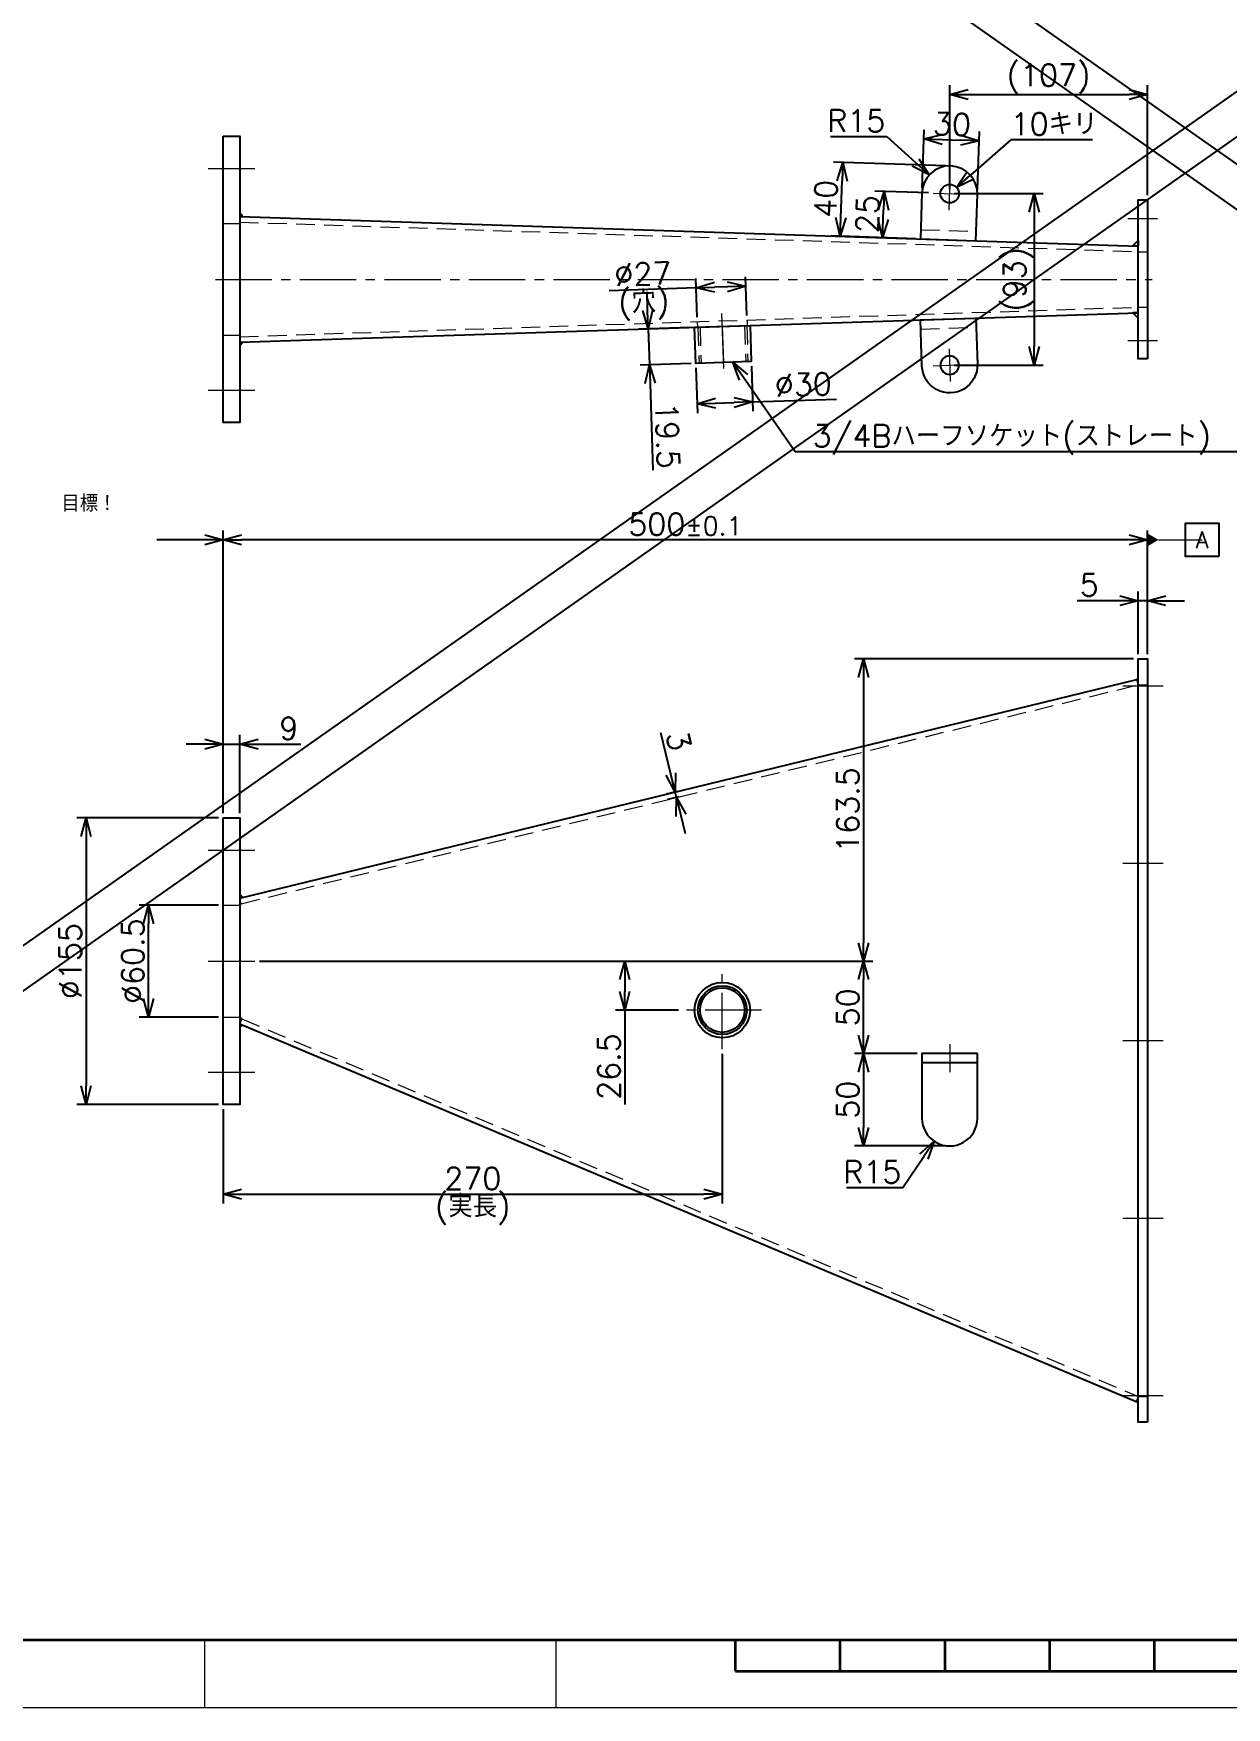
# Model space of a CAD drawing. Header units: millimetres. Extents: x -7 to 4834, y -34 to 1682.
# Drawn here: x 550 to 1195, y 0 to 906 of the extents above; entities that cross this region are included whole.
import ezdxf
from ezdxf import colors
from ezdxf.entities.mleader import LeaderData, LeaderLine
from ezdxf.enums import TextEntityAlignment as Align
from ezdxf.math import Vec2, Vec3

# ---------------------------------------------------------------- set-up
doc = ezdxf.new("R2010")
doc.units = ezdxf.units.MM
doc.header["$LTSCALE"] = 1.6
doc.header["$PDMODE"] = 99
doc.header["$PDSIZE"] = 1
doc.linetypes.add('CENTER2', pattern=[28.575, 19.05, -3.175, 3.175, -3.175])
doc.linetypes.add('HIDDEN', pattern=[9.525, 6.35, -3.175])
for name, color, linetype, lineweight in [('04_HIDDEN', 2, 'HIDDEN', 13), ('05_CENTER', 4, 'CENTER2', 13), ('08_DIM', 3, 'Continuous', 13), ('90_FRAME', 5, 'Continuous', 35)]:
    doc.layers.add(name, color=color, linetype=linetype, lineweight=lineweight)
doc.layers.add('10_DRAFT', color=8, linetype='Continuous', lineweight=0, plot=False)
doc.layers.add('91_BLANK', color=5, linetype='Continuous', lineweight=0, plot=False)
doc.styles.add('KSS_TXT', font='txt.shx', dxfattribs={"bigfont": 'extfont2.shx'})
doc.styles.get("Standard").update_dxf_attribs({"font": 'txt.shx', "bigfont": 'extfont2.shx'})
doc.dimstyles.new('KSS_DIM', dxfattribs={"dimscale": 4, "dimtxt": 3, "dimasz": 2.5, "dimexe": 1.25, "dimexo": 0.625, "dimtad": 1, "dimdsep": 46, "dimtxsty": 'KSS_TXT', "dimblk": 'OPEN30', "dimcen": 0, "dimazin": 2, "dimtfac": 0.75, "dimtmove": 0, "dimatfit": 3, "dimldrblk": 'OPEN30', "dimfxl": 1.25, "dimtolj": 1, "dimarcsym": 0})
doc.dimstyles.new('KSS_DIM$3', dxfattribs={"dimscale": 4, "dimtxt": 3, "dimasz": 2.5, "dimexe": 1.25, "dimexo": 0.625, "dimtad": 1, "dimtih": 1, "dimtoh": 1, "dimdsep": 46, "dimtxsty": 'KSS_TXT', "dimblk": 'OPEN30', "dimcen": 0, "dimazin": 2, "dimtfac": 0.75, "dimtofl": 0, "dimtmove": 0, "dimatfit": 3, "dimldrblk": 'OPEN30', "dimfxl": 1.25, "dimtolj": 1, "dimarcsym": 0})
doc.dimstyles.new('KSS_DIM$4', dxfattribs={"dimscale": 4, "dimtxt": 3, "dimasz": 2.5, "dimexe": 1.25, "dimexo": 0.625, "dimtad": 1, "dimtih": 1, "dimtoh": 1, "dimdsep": 46, "dimtxsty": 'KSS_TXT', "dimblk": 'OPEN30', "dimcen": 0, "dimse1": 1, "dimazin": 2, "dimtfac": 0.75, "dimtofl": 0, "dimtmove": 0, "dimatfit": 3, "dimldrblk": 'OPEN30', "dimfxl": 1.25, "dimtolj": 1, "dimarcsym": 0})

# ---------------------------------------------------------------- blocks, each defined once
blk = doc.blocks.new('AM_BALLOON1')
at = {"transparency": 16777216}
blk.add_circle((0, 0), 5, dxfattribs=at)
blk.add_attdef('B_NUMBER', text='', height=3, dxfattribs=at).set_placement((0, 0), align=Align.MIDDLE_CENTER)
blk = doc.blocks.new('_OPEN')
at = {"color": 0, "linetype": 'ByBlock'}
for p, q in [((-1, 0.167), (0, 0)), ((0, 0), (-1, -0.167)), ((0, 0), (-1, 0))]:
    blk.add_line(p, q, dxfattribs=at)
blk = doc.blocks.new('A$C4DCA1887')
at = {"color": 0}
for radius in [15, 13.22, 12.06]:
    blk.add_circle((0, 0), radius, dxfattribs=at)
at = {"layer": '05_CENTER'}
for p, q in [((0, -21.19), (0, 21.19)), ((21.19, 0), (-21.19, 0))]:
    blk.add_line(p, q, dxfattribs=at)
blk = doc.blocks.new('A$C30B32F76')
at = {"color": 0}
blk.add_line((-15, -12), (-45, -12), dxfattribs=at)
blk.add_lwpolyline([(-15, -7), (-45, -7), (-45, -42, 1.000008), (-15, -42)], format="xyb", close=True, dxfattribs=at)
at = {"layer": '05_CENTER'}
blk.add_line((-30, -2), (-30, -17), dxfattribs=at)
blk = doc.blocks.new('A$C091C3F56')
at = {"color": 0}
blk.add_lwpolyline([(-15, 0), (15, 0), (15, -19.5), (-15, -19.5)], close=True, dxfattribs=at)
at = {"layer": '04_HIDDEN'}
for p, q in [((-13.5, 3), (-13.5, 0)), ((-12.06, 0), (-12.06, -19.5)), ((13.22, 0), (13.22, -19.5)), ((13.5, 3), (13.5, 0)), ((-13.22, 0), (-13.22, -19.5)), ((12.06, 0), (12.06, -19.5))]:
    blk.add_line(p, q, dxfattribs=at)
at = {"layer": '05_CENTER'}
blk.add_line((0, -22.83), (0, 6.95), dxfattribs=at)
at = {"layer": '10_DRAFT'}
blk.add_line((0, 0), (0, -19.5), dxfattribs=at)
blk = doc.blocks.new('A$C09AF2F59')
at = {"color": 0}
blk.add_lwpolyline([(25, 15), (0, 15, 1), (0, -15), (25, -15)], format="xyb", close=True, dxfattribs=at)
blk.add_circle((0, 0), 5, dxfattribs=at)
at = {"layer": '04_HIDDEN'}
blk.add_line((20, -15), (20, 15), dxfattribs=at)
at = {"layer": '05_CENTER'}
for p, q in [((8.89, 0), (-8.89, 0)), ((0, -8.89), (0, 8.89))]:
    blk.add_line(p, q, dxfattribs=at)
blk = doc.blocks.new('_Open30')
at = {"color": 0, "linetype": 'ByBlock', "lineweight": -2}
for p, q in [((-1, 0.268), (0, 0)), ((0, 0), (-1, -0.268)), ((0, 0), (-1, 0))]:
    blk.add_line(p, q, dxfattribs=at)
blk = doc.blocks.new('*D195')
at = {"layer": '08_DIM', "color": 0, "lineweight": -2, "transparency": 16777216}
for p, q in [((649.92, 434.06), (607.06, 434.06)), ((612.06, 383.56), (612.06, 424.06)), ((649.92, 373.56), (607.06, 373.56))]:
    blk.add_line(p, q, dxfattribs=at)
at = {"layer": 'Defpoints', "color": 0, "transparency": 16777216}
for p in [(612.06, 434.06), (652.42, 434.06), (652.42, 373.56)]:
    blk.add_point(p, dxfattribs=at)
at = {"layer": '08_DIM', "color": 0, "lineweight": -2, "transparency": 16777216, "xscale": 10, "yscale": 10, "zscale": 10}
for p, rotation in [((612.06, 434.06), 90), ((612.06, 373.56), 270)]:
    blk.add_blockref('_Open30', p, dxfattribs=dict(at, rotation=rotation))
at = {"layer": '08_DIM', "color": 0, "transparency": 16777216, "insert": (603.56, 403.81), "char_height": 12, "attachment_point": 5, "rotation": 90, "style": 'KSS_TXT'}
blk.add_mtext('\\A1;%%C60.5', dxfattribs=at)
blk = doc.blocks.new('*D196')
at = {"layer": '08_DIM', "color": 0, "lineweight": -2, "transparency": 16777216}
for p, q in [((649.92, 481.31), (573.23, 481.31)), ((578.23, 471.31), (578.23, 336.31)), ((649.92, 326.31), (573.23, 326.31))]:
    blk.add_line(p, q, dxfattribs=at)
at = {"layer": 'Defpoints', "color": 0, "transparency": 16777216}
for p in [(652.42, 481.31), (578.23, 326.31), (652.42, 326.31)]:
    blk.add_point(p, dxfattribs=at)
at = {"layer": '08_DIM', "color": 0, "lineweight": -2, "transparency": 16777216, "xscale": 10, "yscale": 10, "zscale": 10}
for p, rotation in [((578.23, 481.31), 90), ((578.23, 326.31), 270)]:
    blk.add_blockref('_Open30', p, dxfattribs=dict(at, rotation=rotation))
at = {"layer": '08_DIM', "color": 0, "transparency": 16777216, "insert": (569.72, 403.81), "char_height": 12, "attachment_point": 5, "rotation": 90, "style": 'KSS_TXT'}
blk.add_mtext('\\A1;%%C155', dxfattribs=at)
blk = doc.blocks.new('*D197')
at = {"layer": '08_DIM', "color": 0, "lineweight": -2, "transparency": 16777216}
for p, q in [((652.42, 483.81), (652.42, 526.24)), ((661.42, 483.81), (661.42, 526.24)), ((642.42, 521.24), (632.42, 521.24)), ((652.42, 521.24), (661.42, 521.24)), ((671.42, 521.24), (694.42, 521.24))]:
    blk.add_line(p, q, dxfattribs=at)
at = {"layer": 'Defpoints', "color": 0, "transparency": 16777216}
for p in [(661.42, 521.24), (652.42, 481.31), (661.42, 481.31)]:
    blk.add_point(p, dxfattribs=at)
at = {"layer": '08_DIM', "color": 0, "lineweight": -2, "transparency": 16777216, "xscale": 10, "yscale": 10, "zscale": 10}
blk.add_blockref('_Open30', (652.42, 521.24), dxfattribs=at)
at = {"layer": '08_DIM', "color": 0, "lineweight": -2, "transparency": 16777216, "xscale": 10, "yscale": 10, "zscale": 10, "rotation": 180}
blk.add_blockref('_Open30', (661.42, 521.24), dxfattribs=at)
at = {"layer": '08_DIM', "color": 0, "transparency": 16777216, "insert": (687.92, 529.74), "char_height": 12, "attachment_point": 5, "style": 'KSS_TXT'}
blk.add_mtext('\\A1;9', dxfattribs=at)
blk = doc.blocks.new('*D198')
at = {"layer": '08_DIM', "color": 0, "lineweight": -2, "transparency": 16777216}
for p, q in [((1137.42, 598.83), (1114.42, 598.83)), ((1147.42, 569.81), (1147.42, 603.83)), ((1152.42, 598.83), (1147.42, 598.83)), ((1152.42, 569.81), (1152.42, 603.83)), ((1162.42, 598.83), (1172.42, 598.83))]:
    blk.add_line(p, q, dxfattribs=at)
at = {"layer": 'Defpoints', "color": 0, "transparency": 16777216}
for p in [(1147.42, 598.83), (1147.42, 567.31), (1152.42, 567.31)]:
    blk.add_point(p, dxfattribs=at)
at = {"layer": '08_DIM', "color": 0, "lineweight": -2, "transparency": 16777216, "xscale": 10, "yscale": 10, "zscale": 10}
blk.add_blockref('_Open30', (1147.42, 598.83), dxfattribs=at)
at = {"layer": '08_DIM', "color": 0, "lineweight": -2, "transparency": 16777216, "xscale": 10, "yscale": 10, "zscale": 10, "rotation": 180}
blk.add_blockref('_Open30', (1152.42, 598.83), dxfattribs=at)
at = {"layer": '08_DIM', "color": 0, "transparency": 16777216, "insert": (1120.92, 607.34), "char_height": 12, "attachment_point": 5, "style": 'KSS_TXT'}
blk.add_mtext('\\A1;5', dxfattribs=at)
blk = doc.blocks.new('*D199')
at = {"layer": '08_DIM', "color": 0, "lineweight": -2, "transparency": 16777216}
for p, q in [((652.42, 483.81), (652.42, 636.74)), ((1152.42, 569.81), (1152.42, 636.74)), ((1142.42, 631.74), (662.42, 631.74))]:
    blk.add_line(p, q, dxfattribs=at)
at = {"layer": 'Defpoints', "color": 0, "transparency": 16777216}
for p in [(652.42, 631.74), (1152.42, 567.31), (652.42, 481.31)]:
    blk.add_point(p, dxfattribs=at)
at = {"layer": '08_DIM', "color": 0, "lineweight": -2, "transparency": 16777216, "xscale": 10, "yscale": 10, "zscale": 10, "rotation": 180}
blk.add_blockref('_Open30', (652.42, 631.74), dxfattribs=at)
at = {"layer": '08_DIM', "color": 0, "lineweight": -2, "transparency": 16777216, "xscale": 10, "yscale": 10, "zscale": 10}
blk.add_blockref('_Open30', (1152.42, 631.74), dxfattribs=at)
at = {"layer": '08_DIM', "color": 0, "transparency": 16777216, "insert": (902.42, 640.25), "char_height": 12, "attachment_point": 5, "style": 'KSS_TXT'}
blk.add_mtext('500{\\H10.000000;%%p0.1}', dxfattribs=at)
blk = doc.blocks.new('*D200')
at = {"layer": '08_DIM', "color": 0, "lineweight": -2, "transparency": 16777216}
for p, q in [((672.04, 403.81), (874.61, 403.81)), ((869.61, 393.81), (869.61, 387.31)), ((898.73, 377.31), (864.61, 377.31)), ((869.61, 377.31), (869.61, 326.23))]:
    blk.add_line(p, q, dxfattribs=at)
at = {"layer": 'Defpoints', "color": 0, "transparency": 16777216}
for p in [(669.54, 403.81), (869.61, 377.31), (901.23, 377.31)]:
    blk.add_point(p, dxfattribs=at)
at = {"layer": '08_DIM', "color": 0, "lineweight": -2, "transparency": 16777216, "xscale": 10, "yscale": 10, "zscale": 10}
for p, rotation in [((869.61, 403.81), 90), ((869.61, 377.31), 270)]:
    blk.add_blockref('_Open30', p, dxfattribs=dict(at, rotation=rotation))
at = {"layer": '08_DIM', "color": 0, "transparency": 16777216, "insert": (861.11, 346.77), "char_height": 12, "attachment_point": 5, "rotation": 90, "style": 'KSS_TXT'}
blk.add_mtext('\\A1;26.5', dxfattribs=at)
blk = doc.blocks.new('*D201')
at = {"layer": '08_DIM', "color": 0, "lineweight": -2, "transparency": 16777216}
for p, q in [((672.04, 403.81), (1003.85, 403.81)), ((998.85, 363.81), (998.85, 393.81)), ((1027.92, 353.81), (993.85, 353.81))]:
    blk.add_line(p, q, dxfattribs=at)
at = {"layer": 'Defpoints', "color": 0, "transparency": 16777216}
for p in [(669.54, 403.81), (998.85, 403.81), (1030.42, 353.81)]:
    blk.add_point(p, dxfattribs=at)
at = {"layer": '08_DIM', "color": 0, "lineweight": -2, "transparency": 16777216, "xscale": 10, "yscale": 10, "zscale": 10}
for p, rotation in [((998.85, 403.81), 90), ((998.85, 353.81), 270)]:
    blk.add_blockref('_Open30', p, dxfattribs=dict(at, rotation=rotation))
at = {"layer": '08_DIM', "color": 0, "transparency": 16777216, "insert": (990.34, 378.81), "char_height": 12, "attachment_point": 5, "rotation": 90, "style": 'KSS_TXT'}
blk.add_mtext('\\A1;50', dxfattribs=at)
blk = doc.blocks.new('*D206')
at = {"layer": '08_DIM', "color": 0, "lineweight": -2, "transparency": 16777216}
for p, q in [((1034.04, 819.44), (1004.91, 820.4)), ((1009.41, 805.24), (1009.57, 810.24)), ((1027.11, 794.65), (1004.08, 795.41))]:
    blk.add_line(p, q, dxfattribs=at)
at = {"layer": 'Defpoints', "color": 0, "transparency": 16777216}
for p in [(1009.9, 820.23), (1036.53, 819.36), (1029.61, 794.57)]:
    blk.add_point(p, dxfattribs=at)
at = {"layer": '08_DIM', "color": 0, "lineweight": -2, "transparency": 16777216, "xscale": 10, "yscale": 10, "zscale": 10}
for p, rotation in [((1009.9, 820.23), 88.11303740316), ((1009.08, 795.25), 268.11303740316)]:
    blk.add_blockref('_Open30', p, dxfattribs=dict(at, rotation=rotation))
at = {"layer": '08_DIM', "color": 0, "transparency": 16777216, "insert": (1000.99, 808.02), "char_height": 12, "attachment_point": 5, "rotation": 88.11304, "style": 'KSS_TXT'}
blk.add_mtext('\\A1;25', dxfattribs=at)
blk = doc.blocks.new('*D207')
at = {"layer": '08_DIM', "color": 0, "lineweight": -2, "transparency": 16777216}
for p, q in [((1030.51, 822.06), (1031.55, 853.63)), ((1060.5, 821.07), (1061.54, 852.64)), ((1041.38, 848.31), (1051.38, 847.98))]:
    blk.add_line(p, q, dxfattribs=at)
at = {"layer": 'Defpoints', "color": 0, "transparency": 16777216}
for p in [(1061.37, 847.65), (1030.43, 819.56), (1060.41, 818.57)]:
    blk.add_point(p, dxfattribs=at)
at = {"layer": '08_DIM', "color": 0, "lineweight": -2, "transparency": 16777216, "xscale": 10, "yscale": 10, "zscale": 10}
for p, rotation in [((1031.39, 848.63), 178.1130374031708), ((1061.37, 847.65), 358.1130374031709)]:
    blk.add_blockref('_Open30', p, dxfattribs=dict(at, rotation=rotation))
at = {"layer": '08_DIM', "color": 0, "transparency": 16777216, "insert": (1046.66, 856.64), "char_height": 12, "attachment_point": 5, "rotation": 358.11304, "style": 'KSS_TXT'}
blk.add_mtext('\\A1;30', dxfattribs=at)
blk = doc.blocks.new('*D208')
at = {"layer": '08_DIM', "color": 0, "lineweight": -2, "transparency": 16777216}
for p, q in [((908.15, 724.74), (908.96, 700.36)), ((938.14, 725.73), (938.94, 701.35)), ((938.78, 706.34), (984.25, 707.84)), ((918.79, 705.68), (928.78, 706.01))]:
    blk.add_line(p, q, dxfattribs=at)
at = {"layer": 'Defpoints', "color": 0, "transparency": 16777216}
for p in [(908.07, 727.24), (938.06, 728.23), (938.78, 706.34)]:
    blk.add_point(p, dxfattribs=at)
at = {"layer": '08_DIM', "color": 0, "lineweight": -2, "transparency": 16777216, "xscale": 10, "yscale": 10, "zscale": 10}
for p, rotation in [((908.79, 705.35), 181.8869625968231), ((938.78, 706.34), 1.886962596823151)]:
    blk.add_blockref('_Open30', p, dxfattribs=dict(at, rotation=rotation))
at = {"layer": '08_DIM', "color": 0, "transparency": 16777216, "insert": (966.23, 715.75), "char_height": 12, "attachment_point": 5, "rotation": 1.88696, "style": 'KSS_TXT'}
blk.add_mtext('\\A1;%%C30', dxfattribs=at)
blk = doc.blocks.new('*D209')
at = {"layer": '08_DIM', "color": 0, "lineweight": -2, "transparency": 16777216}
for p, q in [((882.03, 755.9), (881.71, 765.9)), ((904.93, 746.65), (877.37, 745.74)), ((882.36, 745.91), (883.01, 726.42)), ((905.57, 727.16), (878.01, 726.25)), ((883.34, 716.42), (884.88, 669.44))]:
    blk.add_line(p, q, dxfattribs=at)
at = {"layer": 'Defpoints', "color": 0, "transparency": 16777216}
for p in [(907.43, 746.73), (883.01, 726.42), (908.07, 727.24)]:
    blk.add_point(p, dxfattribs=at)
at = {"layer": '08_DIM', "color": 0, "lineweight": -2, "transparency": 16777216, "xscale": 10, "yscale": 10, "zscale": 10}
for p, rotation in [((882.36, 745.91), 271.8869625968238), ((883.01, 726.42), 91.88696259682375)]:
    blk.add_blockref('_Open30', p, dxfattribs=dict(at, rotation=rotation))
at = {"layer": '08_DIM', "color": 0, "transparency": 16777216, "insert": (892.78, 688.22), "char_height": 12, "attachment_point": 5, "rotation": 271.88696, "style": 'KSS_TXT'}
blk.add_mtext('\\A1;19.5', dxfattribs=at)
blk = doc.blocks.new('*D210')
at = {"layer": '08_DIM', "color": 0, "lineweight": -2, "transparency": 16777216}
for p, q in [((980.9, 849.96), (1011.4, 849.96)), ((1011.4, 849.96), (1026.91, 835.87))]:
    blk.add_line(p, q, dxfattribs=at)
at = {"layer": 'Defpoints', "color": 0, "transparency": 16777216}
for p in [(1034.32, 829.15), (1045.42, 819.06)]:
    blk.add_point(p, dxfattribs=at)
at = {"layer": '08_DIM', "color": 0, "lineweight": -2, "transparency": 16777216, "xscale": 10, "yscale": 10, "zscale": 10, "rotation": 317.7571067361602}
blk.add_blockref('_Open30', (1034.32, 829.15), dxfattribs=at)
at = {"layer": '08_DIM', "color": 0, "transparency": 16777216, "insert": (994.9, 858.47), "char_height": 12, "attachment_point": 5, "style": 'KSS_TXT'}
blk.add_mtext('\\A1;R15', dxfattribs=at)
blk = doc.blocks.new('*D211')
at = {"layer": '08_DIM', "color": 0, "lineweight": -2, "transparency": 16777216}
for p, q in [((1078.54, 848.23), (1056.68, 828.98)), ((1122.64, 848.23), (1078.54, 848.23))]:
    blk.add_line(p, q, dxfattribs=at)
at = {"layer": 'Defpoints', "color": 0, "transparency": 16777216}
for p in [(1041.67, 815.76), (1049.17, 822.37)]:
    blk.add_point(p, dxfattribs=at)
at = {"layer": '08_DIM', "color": 0, "lineweight": -2, "transparency": 16777216, "xscale": 10, "yscale": 10, "zscale": 10, "rotation": 221.3760241394771}
blk.add_blockref('_Open30', (1049.17, 822.37), dxfattribs=at)
at = {"layer": '08_DIM', "color": 0, "transparency": 16777216, "insert": (1101.84, 856.73), "char_height": 12, "attachment_point": 5, "style": 'KSS_TXT'}
blk.add_mtext('\\A1;10キリ', dxfattribs=at)
blk = doc.blocks.new('*D212')
at = {"layer": '08_DIM', "color": 0, "lineweight": -2, "transparency": 16777216}
for p, q in [((922.42, 353.62), (922.42, 272.73)), ((652.42, 323.81), (652.42, 272.73)), ((662.42, 277.73), (912.42, 277.73))]:
    blk.add_line(p, q, dxfattribs=at)
at = {"layer": 'Defpoints', "color": 0, "transparency": 16777216}
for p in [(922.42, 356.12), (652.42, 326.31), (922.42, 277.73)]:
    blk.add_point(p, dxfattribs=at)
at = {"layer": '08_DIM', "color": 0, "lineweight": -2, "transparency": 16777216, "xscale": 10, "yscale": 10, "zscale": 10, "rotation": 180}
blk.add_blockref('_Open30', (652.42, 277.73), dxfattribs=at)
at = {"layer": '08_DIM', "color": 0, "lineweight": -2, "transparency": 16777216, "xscale": 10, "yscale": 10, "zscale": 10}
blk.add_blockref('_Open30', (922.42, 277.73), dxfattribs=at)
at = {"layer": '08_DIM', "color": 0, "transparency": 16777216, "char_height": 12, "attachment_point": 5, "style": 'KSS_TXT'}
for s, insert in [('\\A1;270', (787.42, 286.23)), ('\\A1;(実長)', (787.42, 269.23))]:
    blk.add_mtext(s, dxfattribs=dict(at, insert=insert))
blk = doc.blocks.new('*D213')
at = {"layer": '08_DIM', "color": 0, "lineweight": -2, "transparency": 16777216}
for p, q in [((1027.92, 353.81), (993.85, 353.81)), ((998.85, 343.81), (998.85, 313.81)), ((1042.92, 303.81), (993.85, 303.81))]:
    blk.add_line(p, q, dxfattribs=at)
at = {"layer": 'Defpoints', "color": 0, "transparency": 16777216}
for p in [(1030.42, 353.81), (998.85, 303.81), (1045.42, 303.81)]:
    blk.add_point(p, dxfattribs=at)
at = {"layer": '08_DIM', "color": 0, "lineweight": -2, "transparency": 16777216, "xscale": 10, "yscale": 10, "zscale": 10}
for p, rotation in [((998.85, 353.81), 90), ((998.85, 303.81), 270)]:
    blk.add_blockref('_Open30', p, dxfattribs=dict(at, rotation=rotation))
at = {"layer": '08_DIM', "color": 0, "transparency": 16777216, "insert": (990.34, 328.81), "char_height": 12, "attachment_point": 5, "rotation": 90, "style": 'KSS_TXT'}
blk.add_mtext('\\A1;50', dxfattribs=at)
blk = doc.blocks.new('*D223')
at = {"layer": '08_DIM', "color": 0, "lineweight": -2, "transparency": 16777216}
for p, q in [((894.57, 505), (889.11, 527.34)), ((898.16, 495.58), (892.09, 494.1)), ((898.87, 492.67), (892.8, 491.18)), ((897.66, 492.37), (896.95, 495.28)), ((900.03, 482.65), (902.41, 472.94))]:
    blk.add_line(p, q, dxfattribs=at)
at = {"layer": 'Defpoints', "color": 0, "transparency": 16777216}
for p in [(896.95, 495.28), (900.59, 496.17), (901.3, 493.26)]:
    blk.add_point(p, dxfattribs=at)
at = {"layer": '08_DIM', "color": 0, "lineweight": -2, "transparency": 16777216, "xscale": 10, "yscale": 10, "zscale": 10}
for p, rotation in [((896.95, 495.28), 283.7399272601151), ((897.66, 492.37), 103.7399272601151)]:
    blk.add_blockref('_Open30', p, dxfattribs=dict(at, rotation=rotation))
at = {"layer": '08_DIM', "color": 0, "transparency": 16777216, "insert": (898.91, 523.04), "char_height": 12, "attachment_point": 5, "rotation": 283.73993, "style": 'KSS_TXT'}
blk.add_mtext('\\A1;3', dxfattribs=at)
blk = doc.blocks.new('*D224')
at = {"layer": '08_DIM', "color": 0, "lineweight": -2, "transparency": 16777216}
for p, q in [((1045.42, 821.56), (1045.42, 877.68)), ((1055.42, 872.68), (1142.42, 872.68)), ((1152.42, 818.16), (1152.42, 877.68))]:
    blk.add_line(p, q, dxfattribs=at)
at = {"layer": 'Defpoints', "color": 0, "transparency": 16777216}
for p in [(1152.42, 872.68), (1045.42, 819.06), (1152.42, 815.66)]:
    blk.add_point(p, dxfattribs=at)
at = {"layer": '08_DIM', "color": 0, "lineweight": -2, "transparency": 16777216, "xscale": 10, "yscale": 10, "zscale": 10, "rotation": 180}
blk.add_blockref('_Open30', (1045.42, 872.68), dxfattribs=at)
at = {"layer": '08_DIM', "color": 0, "lineweight": -2, "transparency": 16777216, "xscale": 10, "yscale": 10, "zscale": 10}
blk.add_blockref('_Open30', (1152.42, 872.68), dxfattribs=at)
at = {"layer": '08_DIM', "color": 0, "transparency": 16777216, "insert": (1098.92, 881.18), "char_height": 12, "attachment_point": 5, "style": 'KSS_TXT'}
blk.add_mtext('\\A1;(107)', dxfattribs=at)
blk = doc.blocks.new('*D225')
at = {"layer": '08_DIM', "color": 0, "lineweight": -2, "transparency": 16777216}
for p, q in [((1047.92, 819.06), (1096.06, 819.06)), ((1091.06, 809.06), (1091.06, 736.27)), ((1047.92, 726.27), (1096.06, 726.27))]:
    blk.add_line(p, q, dxfattribs=at)
at = {"layer": 'Defpoints', "color": 0, "transparency": 16777216}
for p in [(1045.42, 819.06), (1045.42, 726.27), (1091.06, 726.27)]:
    blk.add_point(p, dxfattribs=at)
at = {"layer": '08_DIM', "color": 0, "lineweight": -2, "transparency": 16777216, "xscale": 10, "yscale": 10, "zscale": 10}
for p, rotation in [((1091.06, 819.06), 90), ((1091.06, 726.27), 270)]:
    blk.add_blockref('_Open30', p, dxfattribs=dict(at, rotation=rotation))
at = {"layer": '08_DIM', "color": 0, "transparency": 16777216, "insert": (1082.56, 772.66), "char_height": 12, "attachment_point": 5, "rotation": 90, "style": 'KSS_TXT'}
blk.add_mtext('\\A1;(93)', dxfattribs=at)
blk = doc.blocks.new('*D227')
at = {"layer": '08_DIM', "color": 0, "lineweight": -2, "transparency": 16777216}
for p, q in [((908.75, 752.28), (908.06, 773.07)), ((935.73, 753.17), (935.05, 773.96)), ((908.23, 768.07), (861.25, 766.52)), ((925.22, 768.63), (918.22, 768.4))]:
    blk.add_line(p, q, dxfattribs=at)
at = {"layer": 'Defpoints', "color": 0, "transparency": 16777216}
for p in [(908.23, 768.07), (908.83, 749.78), (935.82, 750.67)]:
    blk.add_point(p, dxfattribs=at)
at = {"layer": '08_DIM', "color": 0, "lineweight": -2, "transparency": 16777216, "xscale": 10, "yscale": 10, "zscale": 10}
for p, rotation in [((908.23, 768.07), 181.8869625968305), ((935.21, 768.96), 1.886962596830469)]:
    blk.add_blockref('_Open30', p, dxfattribs=dict(at, rotation=rotation))
at = {"layer": '08_DIM', "color": 0, "transparency": 16777216, "char_height": 12, "attachment_point": 5, "rotation": 1.88696, "style": 'KSS_TXT'}
for s, insert in [('\\A1;%%C27', (879.46, 775.63)), ('\\A1;(穴)', (880.02, 758.64))]:
    blk.add_mtext(s, dxfattribs=dict(at, insert=insert))
blk = doc.blocks.new('*D228')
at = {"layer": '08_DIM', "color": 0, "lineweight": -2, "transparency": 16777216}
for p, q in [((1020.04, 281.27), (1031.42, 298.1)), ((989.54, 281.27), (1020.04, 281.27))]:
    blk.add_line(p, q, dxfattribs=at)
at = {"layer": 'Defpoints', "color": 0, "transparency": 16777216}
for p in [(1045.42, 318.81), (1037.02, 306.39)]:
    blk.add_point(p, dxfattribs=at)
at = {"layer": '08_DIM', "color": 0, "lineweight": -2, "transparency": 16777216, "xscale": 10, "yscale": 10, "zscale": 10, "rotation": 55.93760799503116}
blk.add_blockref('_Open30', (1037.02, 306.39), dxfattribs=at)
at = {"layer": '08_DIM', "color": 0, "transparency": 16777216, "insert": (1003.54, 289.78), "char_height": 12, "attachment_point": 5, "style": 'KSS_TXT'}
blk.add_mtext('\\A1;R15', dxfattribs=at)
blk = doc.blocks.new('AM_DATUM')
at = {"transparency": 16777216}
blk.add_lwpolyline([(3, -3), (-3, -3), (-3, 3), (3, 3)], close=True, dxfattribs=at)
blk.add_attdef('DATUM', text='', height=3, dxfattribs=at).set_placement((0, 0), align=Align.MIDDLE)
blk = doc.blocks.new('_DatumFilled')
at = {"color": 0, "linetype": 'ByBlock'}
blk.add_solid([(0, 0.58), (-1, 0), (0, -0.58)], dxfattribs=at)
blk = doc.blocks.new('*D233')
at = {"layer": '08_DIM', "color": 0, "lineweight": -2, "transparency": 16777216}
for p, q in [((1144.92, 567.31), (993.85, 567.31)), ((998.85, 557.31), (998.85, 413.81)), ((672.04, 403.81), (1003.85, 403.81))]:
    blk.add_line(p, q, dxfattribs=at)
at = {"layer": 'Defpoints', "color": 0, "transparency": 16777216}
for p in [(1147.42, 567.31), (669.54, 403.81), (998.85, 403.81)]:
    blk.add_point(p, dxfattribs=at)
at = {"layer": '08_DIM', "color": 0, "lineweight": -2, "transparency": 16777216, "xscale": 10, "yscale": 10, "zscale": 10}
for p, rotation in [((998.85, 567.31), 90), ((998.85, 403.81), 270)]:
    blk.add_blockref('_Open30', p, dxfattribs=dict(at, rotation=rotation))
at = {"layer": '08_DIM', "color": 0, "transparency": 16777216, "insert": (990.34, 485.56), "char_height": 12, "attachment_point": 5, "rotation": 90, "style": 'KSS_TXT'}
blk.add_mtext('\\A1;163.5', dxfattribs=at)
blk = doc.blocks.new('*D234')
at = {"layer": '08_DIM', "color": 0, "lineweight": -2, "transparency": 16777216}
for p, q in [((1043.42, 834.14), (982.55, 836.14)), ((986.55, 805.99), (987.21, 825.98)), ((1027.11, 794.65), (981.23, 796.16))]:
    blk.add_line(p, q, dxfattribs=at)
at = {"layer": 'Defpoints', "color": 0, "transparency": 16777216}
for p in [(987.54, 835.98), (1045.92, 834.05), (1029.61, 794.57)]:
    blk.add_point(p, dxfattribs=at)
at = {"layer": '08_DIM', "color": 0, "lineweight": -2, "transparency": 16777216, "xscale": 10, "yscale": 10, "zscale": 10}
for p, rotation in [((987.54, 835.98), 88.11303740316009), ((986.23, 796), 268.1130374031601)]:
    blk.add_blockref('_Open30', p, dxfattribs=dict(at, rotation=rotation))
at = {"layer": '08_DIM', "color": 0, "transparency": 16777216, "insert": (978.39, 816.27), "char_height": 12, "attachment_point": 5, "rotation": 88.11304, "style": 'KSS_TXT'}
blk.add_mtext('\\A1;40', dxfattribs=at)

msp = doc.modelspace()

# ---------------------------------------------------------------- linework, layer by layer
for p, q in [((-3.369, 1682.424), (2348.722, 26.932)), ((2348.722, 1682.424), (-3.369, 26.932)), ((2345.353, 1655.492), (-6.737, 0)), ((0, 1655.492), (2352.09, 0))]:
    msp.add_line(p, q)
at = {"color": 0}
for p, q in [((661.517, 806.664), (1147.422, 790.689)), ((661.517, 738.664), (1147.422, 754.64)), ((661.422, 437.813), (1146.71, 556.227)), ((661.423, 369.812), (1146.256, 165.549))]:
    msp.add_line(p, q, dxfattribs=at)
for points in [[(652.422, 850.164), (661.422, 850.164), (661.422, 695.164), (652.422, 695.164)], [(1152.422, 729.664), (1147.422, 729.664), (1147.422, 815.664), (1152.422, 815.664)], [(1152.422, 154.313), (1147.422, 154.313), (1147.422, 567.313), (1152.422, 567.313)], [(652.422, 481.313), (661.422, 481.313), (661.422, 326.313), (652.422, 326.313)]]:
    msp.add_lwpolyline(points, close=True, dxfattribs=at)
at = {"color": 3}
for points in [[(1147.422, 790.689), (1144.434, 790.787), (1144.434, 790.787), (1147.422, 793.689)], [(1147.422, 754.64), (1144.434, 754.541), (1144.434, 754.541), (1147.422, 751.64)]]:
    msp.add_lwpolyline(points, close=True, dxfattribs=at)
for centre, radius, start, end in [((661.443, 806.452), 1.441, 6.662299, 90.805413), ((661.443, 738.876), 1.441, 269.194587, 353.337701), ((1148.171, 551.572), 4.879, 98.831083, 107.430976), ((661.422, 437.813), 1.5, 13.858203, 90), ((660.673, 439.554), 4.879, 278.831083, 287.430976), ((660.512, 368.025), 5.003, 65.456413, 79.515628), ((661.422, 369.999), 1.5, 270, 330.566514), ((1148.332, 170.098), 5.001, 245.46365, 259.516964)]:
    msp.add_arc(centre, radius, start, end, dxfattribs=at)
at = {"layer": '04_HIDDEN'}
for p, q in [((661.517, 806.664), (661.422, 803.666)), ((652.422, 802.914), (661.422, 802.914)), ((661.422, 803.666), (1147.328, 787.69)), ((1147.422, 790.689), (1147.328, 787.69)), ((1147.422, 787.664), (1152.422, 787.664)), ((661.422, 741.663), (1147.328, 757.638)), ((1147.422, 754.64), (1147.328, 757.638)), ((1147.422, 757.664), (1152.422, 757.664)), ((652.422, 742.414), (661.422, 742.414)), ((661.517, 738.664), (661.422, 741.663)), ((662.135, 434.898), (1147.422, 553.313)), ((1147.422, 553.313), (1146.71, 556.227)), ((1147.422, 553.313), (1152.422, 553.313)), ((662.135, 434.898), (661.422, 437.813)), ((652.422, 434.063), (661.422, 434.063)), ((652.422, 373.563), (661.422, 373.563)), ((662.59, 372.576), (661.422, 369.813)), ((662.59, 372.576), (1147.422, 168.313)), ((1147.422, 168.313), (1146.256, 165.549)), ((1147.422, 168.313), (1152.422, 168.313))]:
    msp.add_line(p, q, dxfattribs=at)
at = {"layer": '05_CENTER'}
for p, q in [((644.268, 832.664), (669.543, 832.664)), ((1141.785, 805.664), (1157.912, 805.664)), ((648.195, 772.664), (1154.887, 772.664)), ((1141.785, 739.664), (1157.912, 739.664)), ((644.268, 712.664), (669.543, 712.664)), ((1139.037, 552.813), (1160.895, 552.813)), ((644.268, 463.813), (669.543, 463.813)), ((1139.037, 456.813), (1160.895, 456.813)), ((644.268, 403.813), (669.543, 403.813)), ((1139.037, 360.813), (1160.895, 360.813)), ((644.268, 343.813), (669.543, 343.813)), ((1139.037, 264.813), (1160.895, 264.813)), ((1139.037, 168.813), (1160.895, 168.813))]:
    msp.add_line(p, q, dxfattribs=at)
at = {"layer": '90_FRAME', "color": 4, "lineweight": 13}
for p, q in [((642.528, 0), (642.528, 36.647)), ((832.619, 0), (832.619, 36.647))]:
    msp.add_line(p, q, dxfattribs=at)
at = {"layer": '90_FRAME'}
for p, q in [((929.632, 19.657), (929.632, 36.647)), ((986.266, 19.657), (986.266, 36.647)), ((1042.899, 19.657), (1042.899, 36.647)), ((1099.533, 19.657), (1099.533, 36.647)), ((1156.167, 19.657), (1156.167, 36.647)), ((929.632, 19.657), (1495.969, 19.657))]:
    msp.add_line(p, q, dxfattribs=at)
msp.add_lwpolyline([(110.322, 36.647), (2315.279, 36.647), (2315.279, 1613), (110.322, 1613)], close=True, dxfattribs=at)
at = {"layer": '91_BLANK'}
msp.add_lwpolyline([(0, 0), (2352.09, 0), (2352.09, 1655.492), (0, 1655.492)], close=True, dxfattribs=at)

# ---------------------------------------------------------------- block references
for name, p, rotation in [('A$C09AF2F59', (1045.422, 819.063), 268.1130373985578), ('A$C091C3F56', (922.422, 747.227), 1.886962596826823)]:
    msp.add_blockref(name, p, dxfattribs=dict(rotation=rotation))
at = {"xscale": -1, "rotation": 271.8869626014422}
msp.add_blockref('A$C09AF2F59', (1045.422, 726.266), dxfattribs=at)
msp.add_blockref('A$C4DCA1887', (922.422, 377.313))
at = {"color": 0}
msp.add_blockref('A$C30B32F76', (1075.422, 360.813), dxfattribs=at)

# ---------------------------------------------------------------- texts
at = {"layer": '08_DIM', "style": 'KSS_TXT'}
msp.add_text('目標！', height=9, dxfattribs=at).set_placement((564.963, 647.014))

# ---------------------------------------------------------------- dimensions: what is measured, and where the dimension line sits
at = {"layer": '08_DIM'}
dim = msp.add_linear_dim(base=(1152.422, 872.677), p1=(1045.422, 819.063), p2=(1152.422, 815.664), text='(<>)', dimstyle='KSS_DIM', override={"dimarcsym": 1}, dxfattribs=at)
dim.commit()
dim.dimension.update_dxf_attribs({"geometry": '*D224', "text_midpoint": (1098.922, 881.177)})
for center, mpoint, picture, middle in [((1045.422, 819.063), (1034.318, 829.147), '*D210', (994.898, 849.96)), ((1045.422, 318.813), (1037.021, 306.386), '*D228', (1003.539, 281.269))]:
    dim = msp.add_radius_dim(center=center, mpoint=mpoint, dimstyle='KSS_DIM$4', override={"dimpost": 'R<>', "dimarcsym": 1}, dxfattribs=at)
    dim.commit()
    dim.dimension.update_dxf_attribs({"geometry": picture, "text_midpoint": middle, "dimtype": 164})
for base, p1, p2, angle, picture, middle in [((1061.372, 847.647), (1030.43, 819.557), (1060.414, 818.569), 358.113037, '*D207', (1046.66, 856.636)), ((987.542, 835.978), (1029.607, 794.57), (1045.916, 834.055), 88.113037, '*D234', (978.388, 816.268)), ((1009.903, 820.233), (1029.607, 794.57), (1036.534, 819.355), 88.113037, '*D206', (1000.987, 808.02)), ((883.006, 726.418), (907.43, 746.733), (908.073, 727.244), 91.886963, '*D209', (892.778, 688.216)), ((998.846, 403.813), (1147.422, 567.313), (669.543, 403.813), 90, '*D233', (990.338, 485.563)), ((896.947, 495.283), (901.303, 493.259), (900.59, 496.173), 283.739927, '*D223', (898.91, 523.043)), ((869.614, 377.313), (669.543, 403.813), (901.232, 377.313), 90, '*D200', (861.106, 346.771)), ((998.846, 403.813), (1030.422, 353.813), (669.543, 403.813), 90, '*D201', (990.338, 378.813)), ((998.846, 303.813), (1030.422, 353.813), (1045.422, 303.813), 90, '*D213', (990.338, 328.813))]:
    dim = msp.add_linear_dim(base=base, p1=p1, p2=p2, angle=angle, dimstyle='KSS_DIM', override={"dimarcsym": 1}, dxfattribs=at)
    dim.commit()
    dim.dimension.update_dxf_attribs({"geometry": picture, "text_midpoint": middle})
dim = msp.add_diameter_dim_2p(p1=(1041.67, 815.758), p2=(1049.174, 822.368), text='<>キリ', dimstyle='KSS_DIM$3', override={"dimpost": '<>', "dimtix": 1, "dimarcsym": 1}, dxfattribs=at)
dim.commit()
dim.dimension.update_dxf_attribs({"geometry": '*D211', "text_midpoint": (1101.839, 848.234), "dimtype": 163})
for base, p1, p2, angle, text, override, picture, middle in [((1091.065, 726.266), (1045.422, 819.063), (1045.422, 726.266), 90, '(<>)', {"dimdec": 0, "dimarcsym": 1}, '*D225', (1082.565, 772.664)), ((908.228, 768.072), (935.816, 750.67), (908.831, 749.781), 181.886963, '%%C<>', {"dimpost": '\\X(穴)', "dimarcsym": 1}, '*D227', (879.464, 775.629)), ((938.777, 706.343), (908.073, 727.244), (938.056, 728.231), 1.886963, '%%C<>', {"dimarcsym": 1}, '*D208', (966.233, 715.752)), ((578.234, 326.313), (652.422, 481.313), (652.422, 326.313), 90, '%%C<>', {"dimarcsym": 1}, '*D196', (569.717, 403.813)), ((612.064, 434.063), (652.422, 373.563), (652.422, 434.063), 90, '%%C<>', {"dimarcsym": 1}, '*D195', (603.555, 403.813))]:
    dim = msp.add_linear_dim(base=base, p1=p1, p2=p2, angle=angle, text=text, dimstyle='KSS_DIM', override=override, dxfattribs=at)
    dim.commit()
    dim.dimension.update_dxf_attribs({"geometry": picture, "text_midpoint": middle})
for base, p1, p2, override, picture, middle in [((652.422, 631.741), (1152.422, 567.313), (652.422, 481.313), {"dimpost": '', "dimtol": 1, "dimlim": 0, "dimtp": 0.1, "dimtm": 0.1, "dimtfac": 0.833333, "dimtdec": 2, "dimtolj": 0, "dimtzin": 8, "dimarcsym": 1}, '*D199', (902.422, 640.249)), ((1147.422, 598.833), (1152.422, 567.313), (1147.422, 567.313), {"dimarcsym": 1}, '*D198', (1120.922, 607.341)), ((661.422, 521.245), (652.422, 481.313), (661.422, 481.313), {"dimarcsym": 1}, '*D197', (687.922, 529.745)), ((922.422, 277.727), (652.422, 326.313), (922.422, 356.122), {"dimpost": '\\X(実長)', "dimarcsym": 1}, '*D212', (787.422, 286.227))]:
    dim = msp.add_linear_dim(base=base, p1=p1, p2=p2, dimstyle='KSS_DIM', override=override, dxfattribs=at)
    dim.commit()
    dim.dimension.update_dxf_attribs({"geometry": picture, "text_midpoint": middle})

# ---------------------------------------------------------------- leaders
msp.add_leader([(652.422, 631.741), (616.611, 631.741)], dimstyle='KSS_DIM', override={"dimarcsym": 1}, dxfattribs=at)
ml = msp.add_multileader_block('Standard', dxfattribs=at)
ml.set_content('AM_BALLOON1', color=256, scale=5)
ml.set_attribute('B_NUMBER', '15', width=0)
ml.set_leader_properties(color=256, linetype='ByLayer', lineweight=-1)
ml.set_arrow_properties(name='OPEN')
ml.build(insert=Vec2(0, 0))
ml.multileader.update_dxf_attribs({"leader_type": 0, "has_dogleg": 0, "text_right_attachment_type": 6, "dogleg_length": 0, "arrow_head_size": 10, "scale": 2.5, "block_connection_type": 1})
ctx = ml.context
ctx.base_point, ctx.scale, ctx.char_height, ctx.arrow_head_size, ctx.landing_gap_size, ctx.plane_origin = Vec3(828.932, 1373.664), 2.5, 20, 10, 10, Vec3(828.932, 1373.664)
ctx.right_attachment, ctx.attachment_type = 6, 1
notes = []
notes.append((ctx, [(0, (0, 0, 0), (0, 0), (1, 0), 1, [])]))
ctx.block.insert = Vec3(828.932, 1373.664)
ml = msp.add_multileader_block('Standard', dxfattribs=at)
ml.set_content('AM_BALLOON1', color=256, scale=5)
ml.set_attribute('B_NUMBER', '17', width=0)
ml.set_leader_properties(color=256, linetype='ByLayer', lineweight=-1)
ml.set_arrow_properties(name='OPEN')
ml.build(insert=Vec2(0, 0))
ml.multileader.update_dxf_attribs({"leader_type": 0, "has_dogleg": 0, "text_right_attachment_type": 6, "dogleg_length": 0, "arrow_head_size": 10, "scale": 2.5, "block_connection_type": 1})
ctx = ml.context
ctx.base_point, ctx.scale, ctx.char_height, ctx.arrow_head_size, ctx.landing_gap_size, ctx.plane_origin = Vec3(2984.637, 1148.769), 2.5, 20, 10, 10, Vec3(2984.637, 1148.769)
ctx.right_attachment, ctx.attachment_type = 6, 1
notes.append((ctx, [(0, (0, 0, 0), (0, 0), (1, 0), 1, [])]))
ctx.block.insert = Vec3(2984.637, 1148.769)
ml = msp.add_multileader_mtext('Standard', dxfattribs=at)
ml.set_content('3/4Bハーフソケット(ストレート)', color=256)
ml.set_leader_properties()
ml.set_arrow_properties(name='OPEN30')
ml.build(insert=Vec2(0, 0))
ml.multileader.update_dxf_attribs({"text_left_attachment_type": 6, "text_right_attachment_type": 6, "dogleg_length": 0.48, "arrow_head_size": 10, "scale": 4})
ctx = ml.context
ctx.base_point, ctx.scale, ctx.char_height, ctx.arrow_head_size, ctx.landing_gap_size, ctx.plane_origin = Vec3(963.242, 679.587), 4, 12, 10, 8, Vec3(921.125, 729.987)
ctx.left_attachment, ctx.right_attachment = 6, 6
notes.append((ctx, [(0, (1, 1, 0), (961.802, 679.587), (1, 0), 1.44, [(0, [(928.182, 727.906)], 0, [])])]))
ctx.mtext.insert, ctx.mtext.flow_direction = Vec3(971.242, 693.987), 5
ml = msp.add_multileader_block('Standard', dxfattribs=at)
ml.set_content('AM_DATUM', color=256, scale=3)
ml.set_attribute('DATUM', 'A', width=0)
ml.set_leader_properties(color=256, linetype='ByLayer', lineweight=-1)
ml.set_arrow_properties(name='DATUMFILLED')
ml.build(insert=Vec2(0, 0))
ml.multileader.update_dxf_attribs({"has_dogleg": 0, "text_right_attachment_type": 6, "dogleg_length": 0, "arrow_head_size": 6, "scale": 3, "block_connection_type": 1})
ctx = ml.context
ctx.base_point, ctx.scale, ctx.char_height, ctx.arrow_head_size, ctx.landing_gap_size, ctx.plane_origin = Vec3(1182.022, 631.741), 3, 12, 6, 6, Vec3(1152.422, 631.741)
ctx.right_attachment, ctx.attachment_type = 6, 1
notes.append((ctx, [(0, (1, 1, 0), (1182.022, 631.741), (1, 0), 0, [(0, [(1152.422, 631.741)], 0, [])])]))
ctx.block.insert = Vec3(1182.022, 631.741)
for ctx, leaders in notes:
    for number, flags, end, landing, length, lines in leaders:
        leader = LeaderData()
        leader.index, (leader.has_last_leader_line, leader.has_dogleg_vector, leader.attachment_direction) = number, flags
        leader.last_leader_point, leader.dogleg_vector, leader.dogleg_length = Vec3(end), Vec3(landing), length
        for number, points, colour, breaks in lines:
            line = LeaderLine()
            line.index, line.vertices, line.color, line.breaks = number, Vec3.list(points), colors.encode_raw_color(colour), breaks
            leader.lines.append(line)
        ctx.leaders.append(leader)

doc.saveas('drawing.dxf')
